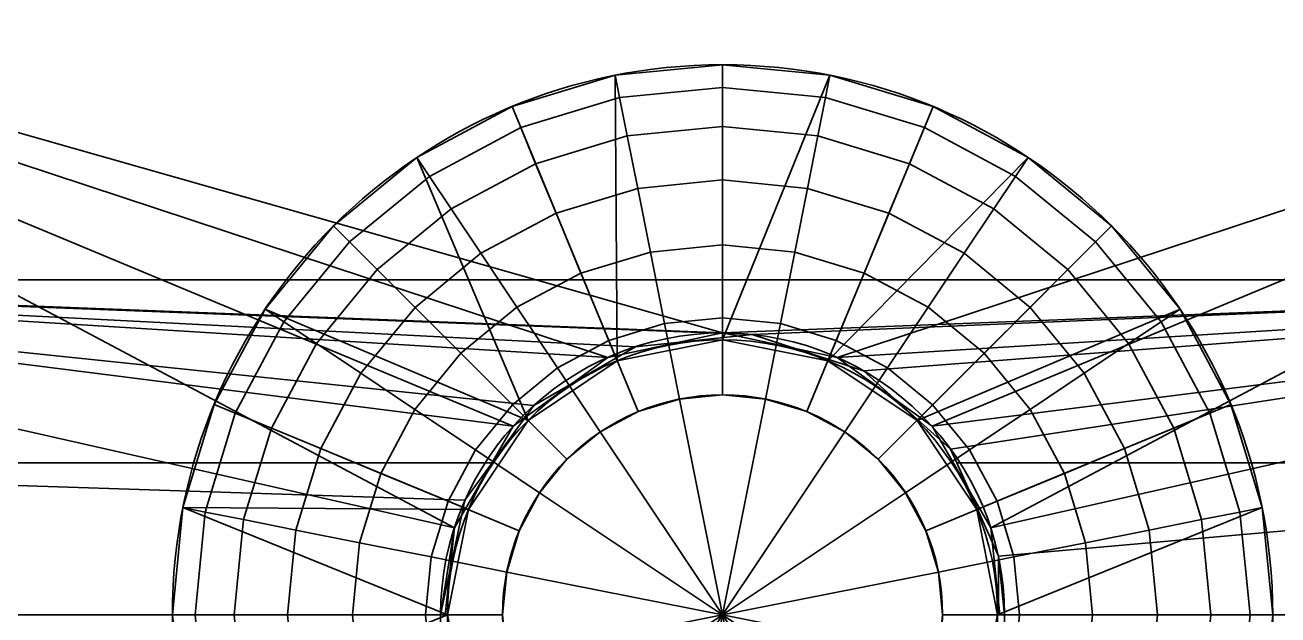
# Model space of a CAD drawing. Header units: millimetres. Extents: x 516 to 946, y 0 to 190.
# Drawn here: x 880.21 to 889.32, y 134.6 to 138.89 of the extents above; entities that cross this region are included whole.
import ezdxf

# ---------------------------------------------------------------- set-up
doc = ezdxf.new("R2010")
doc.units = ezdxf.units.MM
doc.layers.add('1', color=7, linetype='Continuous', true_color=0xffffff)

# ---------------------------------------------------------------- blocks, each defined once
blk = doc.blocks.new('UG_SURFACE_001')
at = {"layer": '1', "color": 252, "linetype": 'Continuous', "lineweight": 35}
for points in [[(373.81047, 144.101843, 3.5), (359.575093, 144.101843, 3.5), (359.575093, 137.039676, 3.5), (379.404724, 137.039676, 3.5)], [(379.404724, 137.039676, 1.5), (359.575093, 137.039676, 1.5), (359.575093, 144.101843, 1.5), (373.81047, 144.101843, 1.5)], [(359.575093, 137.039676, 3.5), (369.101137, 136.551961, 3.5), (369.948894, 136.64107, 3.5)], [(359.575093, 137.039676, 3.5), (368.362904, 136.125743, 3.5), (369.101137, 136.551961, 3.5)], [(359.575093, 137.039676, 3.5), (359.575093, 135.707468, 3.5), (368.059009, 135.707468, 3.5), (368.362904, 136.125743, 3.5)], [(369.948894, 136.64107, 3.5), (379.404724, 137.039676, 3.5), (359.575093, 137.039676, 3.5)], [(359.575093, 137.039676, 1.5), (379.404724, 137.039676, 1.5), (369.948894, 136.64107, 1.5)], [(369.948894, 136.64107, 1.5), (369.101137, 136.551961, 1.5), (359.575093, 137.039676, 1.5)], [(369.101137, 136.551961, 1.5), (368.362904, 136.125743, 1.5), (359.575093, 137.039676, 1.5)], [(368.362904, 136.125743, 1.5), (368.059009, 135.707468, 1.5), (359.575093, 135.707468, 1.5), (359.575093, 137.039676, 1.5)], [(379.404724, 137.039676, 3.5), (369.948894, 136.64107, 3.5), (370.759636, 136.377648, 3.5)], [(370.759636, 136.377648, 1.5), (369.948894, 136.64107, 1.5), (379.404724, 137.039676, 1.5)], [(370.759636, 136.377648, 3.5), (371.393114, 135.807261, 3.5), (379.404724, 137.039676, 3.5)], [(379.404724, 137.039676, 1.5), (371.393114, 135.807261, 1.5), (370.759636, 136.377648, 1.5)], [(371.393114, 135.807261, 3.5), (371.43752, 135.707468, 3.5), (379.404724, 135.707468, 3.5), (379.404724, 137.039676, 3.5)], [(379.404724, 137.039676, 1.5), (379.404724, 135.707468, 1.5), (371.43752, 135.707468, 1.5), (371.393114, 135.807261, 1.5)], [(369.948894, 136.64107, 1.5), (369.948894, 136.64107, 3.5), (369.101137, 136.551961, 3.5), (369.101137, 136.551961, 1.5)], [(370.759636, 136.377648, 1.5), (370.759636, 136.377648, 3.5), (369.948894, 136.64107, 3.5), (369.948894, 136.64107, 1.5)], [(369.101137, 136.551961, 1.5), (369.101137, 136.551961, 3.5), (368.362904, 136.125743, 3.5), (368.362904, 136.125743, 1.5)], [(371.393114, 135.807261, 1.5), (371.393114, 135.807261, 3.5), (370.759636, 136.377648, 3.5), (370.759636, 136.377648, 1.5)], [(368.059009, 135.707468, 1.5), (368.362904, 136.125743, 1.5), (368.362904, 136.125743, 3.5), (368.059009, 135.707468, 3.5)], [(371.43752, 135.707468, 3.5), (371.393114, 135.807261, 3.5), (371.393114, 135.807261, 1.5), (371.43752, 135.707468, 1.5)], [(359.575093, 135.707468, 3.5), (359.575093, 134.602293, 3.5), (367.684633, 134.602293, 3.5), (367.861867, 135.436103, 3.5)], [(367.861867, 135.436103, 3.5), (368.059009, 135.707468, 3.5), (359.575093, 135.707468, 3.5)], [(359.575093, 135.707468, 1.5), (368.059009, 135.707468, 1.5), (367.861867, 135.436103, 1.5)], [(367.861867, 135.436103, 1.5), (367.684633, 134.602293, 1.5), (359.575093, 134.602293, 1.5), (359.575093, 135.707468, 1.5)], [(368.059009, 135.707468, 3.5), (367.861867, 135.436103, 3.5), (367.861867, 135.436103, 1.5), (368.059009, 135.707468, 1.5)], [(379.404724, 135.707468, 3.5), (371.43752, 135.707468, 3.5), (371.739835, 135.028511, 3.5)], [(371.739835, 135.028511, 1.5), (371.43752, 135.707468, 1.5), (379.404724, 135.707468, 1.5)], [(371.43752, 135.707468, 1.5), (371.739835, 135.028511, 1.5), (371.739835, 135.028511, 3.5), (371.43752, 135.707468, 3.5)], [(371.739835, 135.028511, 3.5), (371.739835, 134.602293, 3.5), (379.404724, 134.602293, 3.5), (379.404724, 135.707468, 3.5)], [(379.404724, 135.707468, 1.5), (379.404724, 134.602293, 1.5), (371.784627, 134.602293, 1.5), (371.739835, 135.028511, 1.5)], [(367.861867, 135.436103, 1.5), (367.861867, 135.436103, 3.5), (367.684633, 134.602293, 3.5), (367.684633, 134.602293, 1.5)], [(371.784627, 134.602293, 1.5), (371.739835, 134.602293, 3.5), (371.739835, 135.028511, 3.5)], [(371.739835, 135.028511, 3.5), (371.739835, 135.028511, 1.5), (371.784627, 134.602293, 1.5)]]:
    blk.add_3dface(points, dxfattribs=at)
blk = doc.blocks.new('1стенка_MODEL')
at = {"layer": '1', "color": 252, "linetype": 'Continuous', "lineweight": 35}
blk.add_circle((369.734622, 134.602297, 1.5), 2.05, dxfattribs=at)
at = {"layer": '1', "color": 252, "linetype": 'Continuous', "lineweight": 35, "extrusion": (0, 0, -1)}
blk.add_circle((-369.734622, 134.602297, -3.5), 2.05, dxfattribs=at)
at = {"layer": '1', "color": 252, "linetype": 'Continuous', "lineweight": 35}
blk.add_blockref('UG_SURFACE_001', (0, 0), dxfattribs=at)
blk = doc.blocks.new('UG_SURFACE_002')
at = {"layer": '1', "color": 252, "linetype": 'Continuous', "lineweight": 35}
for points in [[(7.492546, 187.785283, 21.500001), (414.242595, 137.84267, 21.500001), (414.399207, 139.11818, 21.500001), (7.492546, 189.08003, 21.500001)], [(414.242595, 137.84267, 21.500001), (7.492546, 187.785283, 21.500001), (7.489942, 187.724829, 21.497397)], [(2.492546, 187.540576, 6.734633), (419.101447, 136.387423, 6.734633), (419.120014, 136.538535, 7.5), (2.492546, 187.693954, 7.5)], [(413.8695, 137.183219, 20.8), (7.697187, 187.054902, 20.8), (2.492546, 187.693954, 7.5), (419.120014, 136.538535, 7.5)], [(414.242595, 137.84267, 21.500001), (7.489942, 187.724829, 21.497397), (7.488322, 187.517792, 21.440059)], [(2.492546, 187.103763, 6.085787), (419.048607, 135.957107, 6.085787), (419.101447, 136.387423, 6.734633), (2.492546, 187.540576, 6.734633)], [(414.188027, 137.579471, 21.446716), (7.488322, 187.517792, 21.440059), (7.487983, 187.474385, 21.428039)], [(414.188027, 137.579471, 21.446716), (7.487983, 187.474385, 21.428039), (7.521724, 187.286004, 21.291038)], [(7.488322, 187.517792, 21.440059), (414.188027, 137.579471, 21.446716), (414.242595, 137.84267, 21.500001)], [(414.097965, 137.36172, 21.294976), (7.521724, 187.286004, 21.291038), (7.526125, 187.261432, 21.273168)], [(7.521724, 187.286004, 21.291038), (414.097965, 137.36172, 21.294976), (414.188027, 137.579471, 21.446716)], [(414.097965, 137.36172, 21.294976), (7.526125, 187.261432, 21.273168), (7.594966, 187.123388, 21.066504)], [(2.492546, 186.450049, 5.652241), (418.969542, 135.313109, 5.652241), (419.048607, 135.957107, 6.085787), (2.492546, 187.103763, 6.085787)], [(413.986117, 137.222588, 21.067878), (7.594966, 187.123388, 21.066504), (7.599175, 187.114954, 21.053867)], [(7.594966, 187.123388, 21.066504), (413.986117, 137.222588, 21.067878), (414.097965, 137.36172, 21.294976)], [(7.599175, 187.114954, 21.053867), (7.697187, 187.054902, 20.8), (413.8695, 137.183219, 20.8)], [(413.8695, 137.183219, 20.8), (413.986117, 137.222588, 21.067878), (7.599175, 187.114954, 21.053867)], [(418.969542, 135.313109, 5.652241), (2.492546, 186.450049, 5.652241), (201.001778, 161.30507, 5.5), (220.852703, 158.867672, 5.5)], [(411.854982, 119.865932, 5.446716), (7.670435, 169.493556, 5.446716), (7.557361, 169.278637, 5.294975), (411.920667, 119.629063, 5.294975)], [(7.670435, 169.493556, 5.446716), (411.854982, 119.865932, 5.446716), (216.667414, 144.101843, 5.5), (201.001778, 146.025345, 5.5)], [(411.920667, 119.629063, 5.294975), (7.557361, 169.278637, 5.294975), (7.481808, 169.135034, 5.067878), (411.964566, 119.470797, 5.067878)], [(411.964566, 119.470797, 5.067878), (7.481808, 169.135034, 5.067878), (7.455277, 169.084609, 4.8), (411.979973, 119.415216, 4.8)], [(149.334699, 151.664004, 3.5), (161.549926, 150.164157, 3.5), (411.979973, 119.415216, 4.8), (7.455277, 169.084609, 4.8)], [(418.969542, 135.313109, 5.652241), (220.852703, 158.867672, 5.5), (239.820063, 156.538785, 5.5)], [(239.820063, 156.538785, 5.5), (240.703627, 156.430289, 5.5), (418.969542, 135.313109, 5.652241)], [(418.969542, 135.313109, 5.652241), (240.703627, 156.430289, 5.5), (259.671003, 154.101387, 5.5)], [(259.671003, 154.101387, 5.5), (260.30454, 154.023603, 5.5), (418.969542, 135.313109, 5.652241)], [(260.30454, 154.023603, 5.5), (279.521912, 151.664004, 5.5), (418.969542, 135.313109, 5.652241)], [(418.969542, 135.313109, 5.652241), (279.521912, 151.664004, 5.5), (297.336757, 149.476618, 5.5)], [(411.979973, 119.415216, 4.8), (161.549926, 150.164157, 3.5), (181.150854, 147.757471, 3.5)], [(297.336757, 149.476618, 5.5), (300.256401, 149.118125, 5.5), (418.969542, 135.313109, 5.652241)], [(300.256401, 149.118125, 5.5), (320.107311, 146.680743, 5.5), (418.969542, 135.313109, 5.652241)], [(411.979973, 119.415216, 4.8), (181.150854, 147.757471, 3.5), (189.036548, 146.789238, 3.5)], [(411.979973, 119.415216, 4.8), (189.036548, 146.789238, 3.5), (201.001778, 145.320088, 3.5)], [(320.107311, 146.680743, 5.5), (339.958251, 144.24336, 5.5), (418.969542, 135.313109, 5.652241)], [(411.979973, 119.415216, 4.8), (201.001778, 145.320088, 3.5), (210.923553, 144.101843, 3.5)], [(418.969542, 135.313109, 5.652241), (339.958251, 144.24336, 5.5), (341.110766, 144.101843, 5.5)], [(411.979973, 119.415216, 4.8), (210.923553, 144.101843, 3.5), (220.852703, 142.882705, 3.5)], [(220.852703, 143.587962, 5.5), (216.667414, 144.101843, 5.5), (411.854982, 119.865932, 5.446716)], [(341.110766, 144.101843, 5.5), (358.925611, 141.914457, 5.5), (418.969542, 135.313109, 5.652241)], [(411.854982, 119.865932, 5.446716), (234.482244, 141.914457, 5.5), (220.852703, 143.587962, 5.5)], [(411.979973, 119.415216, 4.8), (220.852703, 142.882705, 3.5), (228.738382, 141.914457, 3.5)], [(411.979973, 119.415216, 4.8), (228.738382, 141.914457, 3.5), (248.589307, 139.477074, 3.5)], [(411.854982, 119.865932, 5.446716), (240.703627, 141.150564, 5.5), (234.482244, 141.914457, 5.5)], [(418.969542, 135.313109, 5.652241), (358.925611, 141.914457, 5.5), (359.80916, 141.805977, 5.5)], [(359.80916, 141.805977, 5.5), (378.77652, 139.477074, 5.5), (418.969542, 135.313109, 5.652241)], [(254.333168, 139.477074, 5.5), (240.703627, 141.150564, 5.5), (411.854982, 119.865932, 5.446716)], [(411.979973, 119.415216, 4.8), (248.589307, 139.477074, 3.5), (260.30454, 138.03862, 3.5)], [(411.854982, 119.865932, 5.446716), (260.30454, 138.743877, 5.5), (254.333168, 139.477074, 5.5)], [(359.80916, 139.477074, 3.5), (368.21118, 135.97402, 3.5), (367.784947, 135.235786, 3.5)], [(359.80916, 139.477074, 3.5), (369.734615, 136.652291, 3.5), (368.900806, 136.475071, 3.5)], [(368.900806, 136.475071, 3.5), (368.21118, 135.97402, 3.5), (359.80916, 139.477074, 3.5)], [(370.568424, 136.475071, 3.5), (369.734615, 136.652291, 3.5), (359.80916, 139.477074, 3.5), (379.66007, 139.477074, 3.5)], [(367.784947, 135.235786, 3.5), (367.684633, 134.602293, 3.5), (359.80916, 134.602293, 3.5), (359.80916, 139.477074, 3.5)], [(378.77652, 139.477074, 5.5), (359.80916, 139.477074, 5.5), (359.80916, 137.039676, 5.5), (379.66007, 137.039676, 5.5)], [(379.66007, 139.477074, 3.5), (371.25808, 135.97402, 3.5), (370.568424, 136.475071, 3.5)], [(371.684283, 135.235786, 3.5), (371.25808, 135.97402, 3.5), (379.66007, 139.477074, 3.5)], [(379.66007, 139.477074, 3.5), (379.66007, 134.602293, 3.5), (371.750861, 134.602293, 3.5), (371.684283, 135.235786, 3.5)], [(274.184078, 137.039676, 5.5), (260.30454, 138.743877, 5.5), (411.854982, 119.865932, 5.446716)], [(411.979973, 119.415216, 4.8), (260.30454, 138.03862, 3.5), (280.655473, 135.539845, 3.5)], [(294.035017, 134.602293, 5.5), (274.184078, 137.039676, 5.5), (411.854982, 119.865932, 5.446716)], [(379.66007, 137.039676, 5.5), (359.80916, 137.039676, 5.5), (369.734615, 136.652291, 5.5)], [(359.80916, 137.039676, 5.5), (368.21118, 135.97402, 5.5), (368.900806, 136.475071, 5.5)], [(359.80916, 137.039676, 5.5), (359.80916, 134.602293, 5.5), (367.718369, 134.602293, 5.5), (367.784947, 135.235786, 5.5)], [(367.784947, 135.235786, 5.5), (368.21118, 135.97402, 5.5), (359.80916, 137.039676, 5.5)], [(368.900806, 136.475071, 5.5), (369.734615, 136.652291, 5.5), (359.80916, 137.039676, 5.5)], [(369.734615, 136.652291, 5.5), (370.568424, 136.475071, 5.5), (379.66007, 137.039676, 5.5)], [(370.568424, 136.475071, 5.5), (371.25808, 135.97402, 5.5), (379.66007, 137.039676, 5.5)], [(379.66007, 137.039676, 5.5), (371.25808, 135.97402, 5.5), (371.684283, 135.235786, 5.5)], [(371.684283, 135.235786, 5.5), (371.750861, 134.602293, 5.5), (379.66007, 134.602293, 5.5), (379.66007, 137.039676, 5.5)], [(369.734615, 136.652291, 3.5), (369.734615, 136.652291, 5.5), (368.900806, 136.475071, 5.5), (368.900806, 136.475071, 3.5)], [(370.568424, 136.475071, 3.5), (370.568424, 136.475071, 5.5), (369.734615, 136.652291, 5.5), (369.734615, 136.652291, 3.5)], [(368.900806, 136.475071, 3.5), (368.900806, 136.475071, 5.5), (368.21118, 135.97402, 5.5), (368.21118, 135.97402, 3.5)], [(371.25808, 135.97402, 3.5), (371.25808, 135.97402, 5.5), (370.568424, 136.475071, 5.5), (370.568424, 136.475071, 3.5)], [(368.21118, 135.97402, 3.5), (368.21118, 135.97402, 5.5), (367.784947, 135.235786, 5.5), (367.784947, 135.235786, 3.5)], [(371.684283, 135.235786, 3.5), (371.684283, 135.235786, 5.5), (371.25808, 135.97402, 5.5), (371.25808, 135.97402, 3.5)], [(280.655473, 135.539845, 3.5), (288.291156, 134.602293, 3.5), (411.979973, 119.415216, 4.8)], [(367.718369, 134.602293, 5.5), (367.684633, 134.602293, 3.5), (367.784947, 135.235786, 3.5)], [(367.784947, 135.235786, 3.5), (367.784947, 135.235786, 5.5), (367.718369, 134.602293, 5.5)], [(371.750861, 134.602293, 5.5), (371.684283, 135.235786, 5.5), (371.684283, 135.235786, 3.5), (371.750861, 134.602293, 3.5)]]:
    blk.add_3dface(points, dxfattribs=at)
blk = doc.blocks.new('3пояс_верхний_MODEL')
at = {"layer": '1', "color": 252, "linetype": 'Continuous', "lineweight": 35, "extrusion": (2.9583e-16, 2.53862e-15, -1)}
blk.add_circle((-369.734622, 134.602297, -5.5), 2.05, dxfattribs=at)
at = {"layer": '1', "color": 252, "linetype": 'Continuous', "lineweight": 35, "extrusion": (0, 0, -1)}
blk.add_circle((-369.734622, 134.602297, -3.5), 2.05, dxfattribs=at)
at = {"layer": '1', "color": 252, "linetype": 'Continuous', "lineweight": 35}
blk.add_blockref('UG_SURFACE_002', (0, 0), dxfattribs=at)
blk = doc.blocks.new('UG_SURFACE_006')
at = {"layer": '1', "color": 252, "linetype": 'Continuous', "lineweight": 35}
for points in [[(-0.748161, 3.761258, -0.53909), (-1.46757, 3.543028, -0.53909), (-1.530734, 3.695518), (-0.780361, 3.923141)], [(-0.780361, 3.923141), (-1.530734, 3.695518), (-0.765367, 1.847759)], [(-0.765367, 1.847759, 4), (-1.530734, 3.695518, 4), (-0.780361, 3.923141, 4)], [(-0.780361, 3.923141, 4), (-1.530734, 3.695518, 4), (-1.46757, 3.543028, 4.53909), (-0.748161, 3.761258, 4.53909)], [(0, 3.834946, -0.53909), (-0.748161, 3.761258, -0.53909), (-0.780361, 3.923141), (0, 4)], [(-0.765367, 1.847759), (0, 2), (0, 4), (-0.780361, 3.923141)], [(-0.780361, 3.923141, 4), (0, 4, 4), (0, 2, 4), (-0.765367, 1.847759, 4)], [(0, 4, 4), (-0.780361, 3.923141, 4), (-0.748161, 3.761258, 4.53909), (0, 3.834946, 4.53909)], [(0.748161, 3.761258, -0.53909), (0, 3.834946, -0.53909), (0, 4), (0.780361, 3.923141)], [(0.780361, 3.923141), (0, 4), (0, 2)], [(0, 2, 4), (0, 4, 4), (0.780361, 3.923141, 4)], [(0.780361, 3.923141, 4), (0, 4, 4), (0, 3.834946, 4.53909), (0.748161, 3.761258, 4.53909)], [(0, 2), (0.765367, 1.847759), (1.530734, 3.695518), (0.780361, 3.923141)], [(0.780361, 3.923141, 4), (1.530734, 3.695518, 4), (0.765367, 1.847759, 4), (0, 2, 4)], [(1.46757, 3.543028, -0.53909), (0.748161, 3.761258, -0.53909), (0.780361, 3.923141), (1.530734, 3.695518)], [(1.530734, 3.695518, 4), (0.780361, 3.923141, 4), (0.748161, 3.761258, 4.53909), (1.46757, 3.543028, 4.53909)], [(0, 3.550568, -1.025907), (-0.692681, 3.482345, -1.025907), (-0.748161, 3.761258, -0.53909), (0, 3.834946, -0.53909)], [(0, 3.834946, 4.53909), (-0.748161, 3.761258, 4.53909), (-0.692681, 3.482345, 5.025907), (0, 3.550568, 5.025907)], [(0.692681, 3.482345, -1.025907), (0, 3.550568, -1.025907), (0, 3.834946, -0.53909), (0.748161, 3.761258, -0.53909)], [(0.748161, 3.761258, 4.53909), (0, 3.834946, 4.53909), (0, 3.550568, 5.025907), (0.692681, 3.482345, 5.025907)], [(-0.692681, 3.482345, -1.025907), (-1.358744, 3.280297, -1.025907), (-1.46757, 3.543028, -0.53909), (-0.748161, 3.761258, -0.53909)], [(-0.748161, 3.761258, 4.53909), (-1.46757, 3.543028, 4.53909), (-1.358744, 3.280297, 5.025907), (-0.692681, 3.482345, 5.025907)], [(1.358744, 3.280297, -1.025907), (0.692681, 3.482345, -1.025907), (0.748161, 3.761258, -0.53909), (1.46757, 3.543028, -0.53909)], [(1.46757, 3.543028, 4.53909), (0.748161, 3.761258, 4.53909), (0.692681, 3.482345, 5.025907), (1.358744, 3.280297, 5.025907)], [(-1.46757, 3.543028, -0.53909), (-2.130582, 3.188641, -0.53909), (-2.222281, 3.325878), (-1.530734, 3.695518)], [(-1.414214, 1.414214), (-0.765367, 1.847759), (-1.530734, 3.695518), (-2.222281, 3.325878)], [(-2.222281, 3.325878, 4), (-1.530734, 3.695518, 4), (-0.765367, 1.847759, 4), (-1.414214, 1.414214, 4)], [(-1.530734, 3.695518, 4), (-2.222281, 3.325878, 4), (-2.130582, 3.188641, 4.53909), (-1.46757, 3.543028, 4.53909)], [(2.222281, 3.325878), (1.530734, 3.695518), (0.765367, 1.847759)], [(0.765367, 1.847759, 4), (1.530734, 3.695518, 4), (2.222281, 3.325878, 4)], [(2.130582, 3.188641, -0.53909), (1.46757, 3.543028, -0.53909), (1.530734, 3.695518), (2.222281, 3.325878)], [(2.222281, 3.325878, 4), (1.530734, 3.695518, 4), (1.46757, 3.543028, 4.53909), (2.130582, 3.188641, 4.53909)], [(-1.358744, 3.280297, -1.025907), (-1.97259, 2.952189, -1.025907), (-2.130582, 3.188641, -0.53909), (-1.46757, 3.543028, -0.53909)], [(-1.46757, 3.543028, 4.53909), (-2.130582, 3.188641, 4.53909), (-1.97259, 2.952189, 5.025907), (-1.358744, 3.280297, 5.025907)], [(-0.616885, 3.101292, -1.43446), (-1.210064, 2.921353, -1.43446), (-1.358744, 3.280297, -1.025907), (-0.692681, 3.482345, -1.025907)], [(-0.692681, 3.482345, 5.025907), (-1.358744, 3.280297, 5.025907), (-1.210064, 2.921353, 5.43446), (-0.616885, 3.101292, 5.43446)], [(0, 3.16205, -1.43446), (-0.616885, 3.101292, -1.43446), (-0.692681, 3.482345, -1.025907), (0, 3.550568, -1.025907)], [(0, 3.550568, 5.025907), (-0.692681, 3.482345, 5.025907), (-0.616885, 3.101292, 5.43446), (0, 3.16205, 5.43446)], [(0.616885, 3.101292, -1.43446), (0, 3.16205, -1.43446), (0, 3.550568, -1.025907), (0.692681, 3.482345, -1.025907)], [(0.692681, 3.482345, 5.025907), (0, 3.550568, 5.025907), (0, 3.16205, 5.43446), (0.616885, 3.101292, 5.43446)], [(1.210064, 2.921353, -1.43446), (0.616885, 3.101292, -1.43446), (0.692681, 3.482345, -1.025907), (1.358744, 3.280297, -1.025907)], [(1.358744, 3.280297, 5.025907), (0.692681, 3.482345, 5.025907), (0.616885, 3.101292, 5.43446), (1.210064, 2.921353, 5.43446)], [(1.97259, 2.952189, -1.025907), (1.358744, 3.280297, -1.025907), (1.46757, 3.543028, -0.53909), (2.130582, 3.188641, -0.53909)], [(2.130582, 3.188641, 4.53909), (1.46757, 3.543028, 4.53909), (1.358744, 3.280297, 5.025907), (1.97259, 2.952189, 5.025907)], [(-2.130582, 3.188641, -0.53909), (-2.711716, 2.711716, -0.53909), (-2.828427, 2.828427), (-2.222281, 3.325878)], [(-2.222281, 3.325878), (-2.828427, 2.828427), (-1.414214, 1.414214)], [(-1.414214, 1.414214, 4), (-2.828427, 2.828427, 4), (-2.222281, 3.325878, 4)], [(-2.222281, 3.325878, 4), (-2.828427, 2.828427, 4), (-2.711716, 2.711716, 4.53909), (-2.130582, 3.188641, 4.53909)], [(-1.210064, 2.921353, -1.43446), (-1.756741, 2.629149, -1.43446), (-1.97259, 2.952189, -1.025907), (-1.358744, 3.280297, -1.025907)], [(-1.358744, 3.280297, 5.025907), (-1.97259, 2.952189, 5.025907), (-1.756741, 2.629149, 5.43446), (-1.210064, 2.921353, 5.43446)], [(0.765367, 1.847759), (1.414214, 1.414214), (2.828427, 2.828427), (2.222281, 3.325878)], [(2.222281, 3.325878, 4), (2.828427, 2.828427, 4), (1.414214, 1.414214, 4), (0.765367, 1.847759, 4)], [(1.756741, 2.629149, -1.43446), (1.210064, 2.921353, -1.43446), (1.358744, 3.280297, -1.025907), (1.97259, 2.952189, -1.025907)], [(1.97259, 2.952189, 5.025907), (1.358744, 3.280297, 5.025907), (1.210064, 2.921353, 5.43446), (1.756741, 2.629149, 5.43446)], [(2.711716, 2.711716, -0.53909), (2.130582, 3.188641, -0.53909), (2.222281, 3.325878), (2.828427, 2.828427)], [(2.828427, 2.828427, 4), (2.222281, 3.325878, 4), (2.130582, 3.188641, 4.53909), (2.711716, 2.711716, 4.53909)], [(-1.97259, 2.952189, -1.025907), (-2.510631, 2.510631, -1.025907), (-2.711716, 2.711716, -0.53909), (-2.130582, 3.188641, -0.53909)], [(-2.130582, 3.188641, 4.53909), (-2.711716, 2.711716, 4.53909), (-2.510631, 2.510631, 5.025907), (-1.97259, 2.952189, 5.025907)], [(2.510631, 2.510631, -1.025907), (1.97259, 2.952189, -1.025907), (2.130582, 3.188641, -0.53909), (2.711716, 2.711716, -0.53909)], [(2.711716, 2.711716, 4.53909), (2.130582, 3.188641, 4.53909), (1.97259, 2.952189, 5.025907), (2.510631, 2.510631, 5.025907)], [(-0.524819, 2.638444, -1.742935), (-1.02947, 2.48536, -1.742935), (-1.210064, 2.921353, -1.43446), (-0.616885, 3.101292, -1.43446)], [(-0.616885, 3.101292, 5.43446), (-1.210064, 2.921353, 5.43446), (-1.02947, 2.48536, 5.742935), (-0.524819, 2.638444, 5.742935)], [(0, 2.690134, -1.742935), (-0.524819, 2.638444, -1.742935), (-0.616885, 3.101292, -1.43446), (0, 3.16205, -1.43446)], [(0, 3.16205, 5.43446), (-0.616885, 3.101292, 5.43446), (-0.524819, 2.638444, 5.742935), (0, 2.690134, 5.742935)], [(0.524819, 2.638444, -1.742935), (0, 2.690134, -1.742935), (0, 3.16205, -1.43446), (0.616885, 3.101292, -1.43446)], [(0.616885, 3.101292, 5.43446), (0, 3.16205, 5.43446), (0, 2.690134, 5.742935), (0.524819, 2.638444, 5.742935)], [(1.02947, 2.48536, -1.742935), (0.524819, 2.638444, -1.742935), (0.616885, 3.101292, -1.43446), (1.210064, 2.921353, -1.43446)], [(1.210064, 2.921353, 5.43446), (0.616885, 3.101292, 5.43446), (0.524819, 2.638444, 5.742935), (1.02947, 2.48536, 5.742935)], [(-1.756741, 2.629149, -1.43446), (-2.235907, 2.235907, -1.43446), (-2.510631, 2.510631, -1.025907), (-1.97259, 2.952189, -1.025907)], [(-1.97259, 2.952189, 5.025907), (-2.510631, 2.510631, 5.025907), (-2.235907, 2.235907, 5.43446), (-1.756741, 2.629149, 5.43446)], [(-1.02947, 2.48536, -1.742935), (-1.494559, 2.236765, -1.742935), (-1.756741, 2.629149, -1.43446), (-1.210064, 2.921353, -1.43446)], [(-1.210064, 2.921353, 5.43446), (-1.756741, 2.629149, 5.43446), (-1.494559, 2.236765, 5.742935), (-1.02947, 2.48536, 5.742935)], [(1.494559, 2.236765, -1.742935), (1.02947, 2.48536, -1.742935), (1.210064, 2.921353, -1.43446), (1.756741, 2.629149, -1.43446)], [(1.756741, 2.629149, 5.43446), (1.210064, 2.921353, 5.43446), (1.02947, 2.48536, 5.742935), (1.494559, 2.236765, 5.742935)], [(2.235907, 2.235907, -1.43446), (1.756741, 2.629149, -1.43446), (1.97259, 2.952189, -1.025907), (2.510631, 2.510631, -1.025907)], [(2.510631, 2.510631, 5.025907), (1.97259, 2.952189, 5.025907), (1.756741, 2.629149, 5.43446), (2.235907, 2.235907, 5.43446)], [(-2.711716, 2.711716, -0.53909), (-3.188641, 2.130582, -0.53909), (-3.325878, 2.222281), (-2.828427, 2.828427)], [(-1.414214, 1.414214), (-2.828427, 2.828427), (-3.325878, 2.222281)], [(-3.325878, 2.222281, 4), (-2.828427, 2.828427, 4), (-1.414214, 1.414214, 4)], [(-2.828427, 2.828427, 4), (-3.325878, 2.222281, 4), (-3.188641, 2.130582, 4.53909), (-2.711716, 2.711716, 4.53909)], [(3.325878, 2.222281), (2.828427, 2.828427), (1.414214, 1.414214)], [(1.414214, 1.414214, 4), (2.828427, 2.828427, 4), (3.325878, 2.222281, 4)], [(3.188641, 2.130582, -0.53909), (2.711716, 2.711716, -0.53909), (2.828427, 2.828427), (3.325878, 2.222281)], [(3.325878, 2.222281, 4), (2.828427, 2.828427, 4), (2.711716, 2.711716, 4.53909), (3.188641, 2.130582, 4.53909)], [(-2.510631, 2.510631, -1.025907), (-2.952189, 1.97259, -1.025907), (-3.188641, 2.130582, -0.53909), (-2.711716, 2.711716, -0.53909)], [(-2.711716, 2.711716, 4.53909), (-3.188641, 2.130582, 4.53909), (-2.952189, 1.97259, 5.025907), (-2.510631, 2.510631, 5.025907)], [(0, 2.160017, -1.934864), (-0.421398, 2.118513, -1.934864), (-0.524819, 2.638444, -1.742935), (0, 2.690134, -1.742935)], [(0, 2.690134, 5.742935), (-0.524819, 2.638444, 5.742935), (-0.421398, 2.118513, 5.934864), (0, 2.160017, 5.934864)], [(0.421398, 2.118513, -1.934864), (0, 2.160017, -1.934864), (0, 2.690134, -1.742935), (0.524819, 2.638444, -1.742935)], [(0.524819, 2.638444, 5.742935), (0, 2.690134, 5.742935), (0, 2.160017, 5.934864), (0.421398, 2.118513, 5.934864)], [(2.952189, 1.97259, -1.025907), (2.510631, 2.510631, -1.025907), (2.711716, 2.711716, -0.53909), (3.188641, 2.130582, -0.53909)], [(3.188641, 2.130582, 4.53909), (2.711716, 2.711716, 4.53909), (2.510631, 2.510631, 5.025907), (2.952189, 1.97259, 5.025907)], [(-1.494559, 2.236765, -1.742935), (-1.902212, 1.902212, -1.742935), (-2.235907, 2.235907, -1.43446), (-1.756741, 2.629149, -1.43446)], [(-1.756741, 2.629149, 5.43446), (-2.235907, 2.235907, 5.43446), (-1.902212, 1.902212, 5.742935), (-1.494559, 2.236765, 5.742935)], [(-0.421398, 2.118513, -1.934864), (-0.826603, 1.995595, -1.934864), (-1.02947, 2.48536, -1.742935), (-0.524819, 2.638444, -1.742935)], [(-0.524819, 2.638444, 5.742935), (-1.02947, 2.48536, 5.742935), (-0.826603, 1.995595, 5.934864), (-0.421398, 2.118513, 5.934864)], [(0.826603, 1.995595, -1.934864), (0.421398, 2.118513, -1.934864), (0.524819, 2.638444, -1.742935), (1.02947, 2.48536, -1.742935)], [(1.02947, 2.48536, 5.742935), (0.524819, 2.638444, 5.742935), (0.421398, 2.118513, 5.934864), (0.826603, 1.995595, 5.934864)], [(1.902212, 1.902212, -1.742935), (1.494559, 2.236765, -1.742935), (1.756741, 2.629149, -1.43446), (2.235907, 2.235907, -1.43446)], [(2.235907, 2.235907, 5.43446), (1.756741, 2.629149, 5.43446), (1.494559, 2.236765, 5.742935), (1.902212, 1.902212, 5.742935)], [(-2.235907, 2.235907, -1.43446), (-2.629149, 1.756741, -1.43446), (-2.952189, 1.97259, -1.025907), (-2.510631, 2.510631, -1.025907)], [(-2.510631, 2.510631, 5.025907), (-2.952189, 1.97259, 5.025907), (-2.629149, 1.756741, 5.43446), (-2.235907, 2.235907, 5.43446)], [(-0.826603, 1.995595, -1.934864), (-1.200041, 1.795988, -1.934864), (-1.494559, 2.236765, -1.742935), (-1.02947, 2.48536, -1.742935)], [(-1.02947, 2.48536, 5.742935), (-1.494559, 2.236765, 5.742935), (-1.200041, 1.795988, 5.934864), (-0.826603, 1.995595, 5.934864)], [(1.200041, 1.795988, -1.934864), (0.826603, 1.995595, -1.934864), (1.02947, 2.48536, -1.742935), (1.494559, 2.236765, -1.742935)], [(1.494559, 2.236765, 5.742935), (1.02947, 2.48536, 5.742935), (0.826603, 1.995595, 5.934864), (1.200041, 1.795988, 5.934864)], [(2.629149, 1.756741, -1.43446), (2.235907, 2.235907, -1.43446), (2.510631, 2.510631, -1.025907), (2.952189, 1.97259, -1.025907)], [(2.952189, 1.97259, 5.025907), (2.510631, 2.510631, 5.025907), (2.235907, 2.235907, 5.43446), (2.629149, 1.756741, 5.43446)], [(-3.188641, 2.130582, -0.53909), (-3.543028, 1.46757, -0.53909), (-3.695518, 1.530734), (-3.325878, 2.222281)], [(-3.325878, 2.222281), (-3.695518, 1.530734), (-1.847759, 0.765367), (-1.414214, 1.414214)], [(-1.414214, 1.414214, 4), (-1.847759, 0.765367, 4), (-3.695518, 1.530734, 4), (-3.325878, 2.222281, 4)], [(-3.325878, 2.222281, 4), (-3.695518, 1.530734, 4), (-3.543028, 1.46757, 4.53909), (-3.188641, 2.130582, 4.53909)], [(-1.902212, 1.902212, -1.742935), (-2.236765, 1.494559, -1.742935), (-2.629149, 1.756741, -1.43446), (-2.235907, 2.235907, -1.43446)], [(-2.235907, 2.235907, 5.43446), (-2.629149, 1.756741, 5.43446), (-2.236765, 1.494559, 5.742935), (-1.902212, 1.902212, 5.742935)], [(-1.200041, 1.795988, -1.934864), (-1.527363, 1.527363, -1.934864), (-1.902212, 1.902212, -1.742935), (-1.494559, 2.236765, -1.742935)], [(-1.494559, 2.236765, 5.742935), (-1.902212, 1.902212, 5.742935), (-1.527363, 1.527363, 5.934864), (-1.200041, 1.795988, 5.934864)], [(1.527363, 1.527363, -1.934864), (1.200041, 1.795988, -1.934864), (1.494559, 2.236765, -1.742935), (1.902212, 1.902212, -1.742935)], [(1.902212, 1.902212, 5.742935), (1.494559, 2.236765, 5.742935), (1.200041, 1.795988, 5.934864), (1.527363, 1.527363, 5.934864)], [(1.414214, 1.414214), (1.847759, 0.765367), (3.695518, 1.530734), (3.325878, 2.222281)], [(3.325878, 2.222281, 4), (3.695518, 1.530734, 4), (1.847759, 0.765367, 4), (1.414214, 1.414214, 4)], [(2.236765, 1.494559, -1.742935), (1.902212, 1.902212, -1.742935), (2.235907, 2.235907, -1.43446), (2.629149, 1.756741, -1.43446)], [(2.629149, 1.756741, 5.43446), (2.235907, 2.235907, 5.43446), (1.902212, 1.902212, 5.742935), (2.236765, 1.494559, 5.742935)], [(3.543028, 1.46757, -0.53909), (3.188641, 2.130582, -0.53909), (3.325878, 2.222281), (3.695518, 1.530734)], [(3.695518, 1.530734, 4), (3.325878, 2.222281, 4), (3.188641, 2.130582, 4.53909), (3.543028, 1.46757, 4.53909)], [(-2.952189, 1.97259, -1.025907), (-3.280297, 1.358744, -1.025907), (-3.543028, 1.46757, -0.53909), (-3.188641, 2.130582, -0.53909)], [(-3.188641, 2.130582, 4.53909), (-3.543028, 1.46757, 4.53909), (-3.280297, 1.358744, 5.025907), (-2.952189, 1.97259, 5.025907)], [(-0.312145, 1.569256, -2), (-0.612293, 1.478207, -2), (-0.826603, 1.995595, -1.934864), (-0.421398, 2.118513, -1.934864)], [(-0.421398, 2.118513, 5.934864), (-0.826603, 1.995595, 5.934864), (-0.612293, 1.478207, 6), (-0.312145, 1.569256, 6)], [(0, 1.6, -2), (-0.312145, 1.569256, -2), (-0.421398, 2.118513, -1.934864), (0, 2.160017, -1.934864)], [(0, 2.160017, 5.934864), (-0.421398, 2.118513, 5.934864), (-0.312145, 1.569256, 6), (0, 1.6, 6)], [(0.312145, 1.569256, -2), (0, 1.6, -2), (0, 2.160017, -1.934864), (0.421398, 2.118513, -1.934864)], [(0.421398, 2.118513, 5.934864), (0, 2.160017, 5.934864), (0, 1.6, 6), (0.312145, 1.569256, 6)], [(0.612293, 1.478207, -2), (0.312145, 1.569256, -2), (0.421398, 2.118513, -1.934864), (0.826603, 1.995595, -1.934864)], [(0.826603, 1.995595, 5.934864), (0.421398, 2.118513, 5.934864), (0.312145, 1.569256, 6), (0.612293, 1.478207, 6)], [(3.280297, 1.358744, -1.025907), (2.952189, 1.97259, -1.025907), (3.188641, 2.130582, -0.53909), (3.543028, 1.46757, -0.53909)], [(3.543028, 1.46757, 4.53909), (3.188641, 2.130582, 4.53909), (2.952189, 1.97259, 5.025907), (3.280297, 1.358744, 5.025907)], [(-2.629149, 1.756741, -1.43446), (-2.921353, 1.210064, -1.43446), (-3.280297, 1.358744, -1.025907), (-2.952189, 1.97259, -1.025907)], [(-2.952189, 1.97259, 5.025907), (-3.280297, 1.358744, 5.025907), (-2.921353, 1.210064, 5.43446), (-2.629149, 1.756741, 5.43446)], [(-0.612293, 1.478207, -2), (-0.888912, 1.330351, -2), (-1.200041, 1.795988, -1.934864), (-0.826603, 1.995595, -1.934864)], [(-0.826603, 1.995595, 5.934864), (-1.200041, 1.795988, 5.934864), (-0.888912, 1.330351, 6), (-0.612293, 1.478207, 6)], [(-0.765367, 1.847759), (-0.765367, 1.847759, 4), (0, 2, 4), (0, 2)], [(0, 2), (0, 2, 4), (0.765367, 1.847759, 4), (0.765367, 1.847759)], [(0.888912, 1.330351, -2), (0.612293, 1.478207, -2), (0.826603, 1.995595, -1.934864), (1.200041, 1.795988, -1.934864)], [(1.200041, 1.795988, 5.934864), (0.826603, 1.995595, 5.934864), (0.612293, 1.478207, 6), (0.888912, 1.330351, 6)], [(2.921353, 1.210064, -1.43446), (2.629149, 1.756741, -1.43446), (2.952189, 1.97259, -1.025907), (3.280297, 1.358744, -1.025907)], [(3.280297, 1.358744, 5.025907), (2.952189, 1.97259, 5.025907), (2.629149, 1.756741, 5.43446), (2.921353, 1.210064, 5.43446)], [(-1.527363, 1.527363, -1.934864), (-1.795988, 1.200041, -1.934864), (-2.236765, 1.494559, -1.742935), (-1.902212, 1.902212, -1.742935)], [(-1.902212, 1.902212, 5.742935), (-2.236765, 1.494559, 5.742935), (-1.795988, 1.200041, 5.934864), (-1.527363, 1.527363, 5.934864)], [(-1.414214, 1.414214), (-1.414214, 1.414214, 4), (-0.765367, 1.847759, 4), (-0.765367, 1.847759)], [(0.765367, 1.847759), (0.765367, 1.847759, 4), (1.414214, 1.414214, 4), (1.414214, 1.414214)], [(1.795988, 1.200041, -1.934864), (1.527363, 1.527363, -1.934864), (1.902212, 1.902212, -1.742935), (2.236765, 1.494559, -1.742935)], [(2.236765, 1.494559, 5.742935), (1.902212, 1.902212, 5.742935), (1.527363, 1.527363, 5.934864), (1.795988, 1.200041, 5.934864)], [(-2.236765, 1.494559, -1.742935), (-2.48536, 1.02947, -1.742935), (-2.921353, 1.210064, -1.43446), (-2.629149, 1.756741, -1.43446)], [(-2.629149, 1.756741, 5.43446), (-2.921353, 1.210064, 5.43446), (-2.48536, 1.02947, 5.742935), (-2.236765, 1.494559, 5.742935)], [(-0.888912, 1.330351, -2), (-1.131371, 1.131371, -2), (-1.527363, 1.527363, -1.934864), (-1.200041, 1.795988, -1.934864)], [(-1.200041, 1.795988, 5.934864), (-1.527363, 1.527363, 5.934864), (-1.131371, 1.131371, 6), (-0.888912, 1.330351, 6)], [(1.131371, 1.131371, -2), (0.888912, 1.330351, -2), (1.200041, 1.795988, -1.934864), (1.527363, 1.527363, -1.934864)], [(1.527363, 1.527363, 5.934864), (1.200041, 1.795988, 5.934864), (0.888912, 1.330351, 6), (1.131371, 1.131371, 6)], [(2.48536, 1.02947, -1.742935), (2.236765, 1.494559, -1.742935), (2.629149, 1.756741, -1.43446), (2.921353, 1.210064, -1.43446)], [(2.921353, 1.210064, 5.43446), (2.629149, 1.756741, 5.43446), (2.236765, 1.494559, 5.742935), (2.48536, 1.02947, 5.742935)], [(-0.888912, 1.330351, -2), (-0.612293, 1.478207, -2), (-0.312145, 1.569256, -2), (0, 0, -2)], [(-0.312145, 1.569256, 6), (-0.612293, 1.478207, 6), (-0.888912, 1.330351, 6), (0, 0, 6)], [(-0.312145, 1.569256, -2), (0, 1.6, -2), (0.312145, 1.569256, -2), (0, 0, -2)], [(0.312145, 1.569256, 6), (0, 1.6, 6), (-0.312145, 1.569256, 6), (0, 0, 6)], [(0.312145, 1.569256, -2), (0.612293, 1.478207, -2), (0.888912, 1.330351, -2), (0, 0, -2)], [(0.888912, 1.330351, 6), (0.612293, 1.478207, 6), (0.312145, 1.569256, 6), (0, 0, 6)], [(-3.543028, 1.46757, -0.53909), (-3.761258, 0.748161, -0.53909), (-3.923141, 0.780361), (-3.695518, 1.530734)], [(-1.847759, 0.765367), (-3.695518, 1.530734), (-3.923141, 0.780361)], [(-3.923141, 0.780361, 4), (-3.695518, 1.530734, 4), (-1.847759, 0.765367, 4), (-2, 0, 4)], [(-3.695518, 1.530734, 4), (-3.923141, 0.780361, 4), (-3.761258, 0.748161, 4.53909), (-3.543028, 1.46757, 4.53909)], [(-3.280297, 1.358744, -1.025907), (-3.482345, 0.692681, -1.025907), (-3.761258, 0.748161, -0.53909), (-3.543028, 1.46757, -0.53909)], [(-3.543028, 1.46757, 4.53909), (-3.761258, 0.748161, 4.53909), (-3.482345, 0.692681, 5.025907), (-3.280297, 1.358744, 5.025907)], [(-1.795988, 1.200041, -1.934864), (-1.995595, 0.826603, -1.934864), (-2.48536, 1.02947, -1.742935), (-2.236765, 1.494559, -1.742935)], [(-2.236765, 1.494559, 5.742935), (-2.48536, 1.02947, 5.742935), (-1.995595, 0.826603, 5.934864), (-1.795988, 1.200041, 5.934864)], [(-1.131371, 1.131371, -2), (-1.330351, 0.888912, -2), (-1.795988, 1.200041, -1.934864), (-1.527363, 1.527363, -1.934864)], [(-1.527363, 1.527363, 5.934864), (-1.795988, 1.200041, 5.934864), (-1.330351, 0.888912, 6), (-1.131371, 1.131371, 6)], [(1.330351, 0.888912, -2), (1.131371, 1.131371, -2), (1.527363, 1.527363, -1.934864), (1.795988, 1.200041, -1.934864)], [(1.795988, 1.200041, 5.934864), (1.527363, 1.527363, 5.934864), (1.131371, 1.131371, 6), (1.330351, 0.888912, 6)], [(1.995595, 0.826603, -1.934864), (1.795988, 1.200041, -1.934864), (2.236765, 1.494559, -1.742935), (2.48536, 1.02947, -1.742935)], [(2.48536, 1.02947, 5.742935), (2.236765, 1.494559, 5.742935), (1.795988, 1.200041, 5.934864), (1.995595, 0.826603, 5.934864)], [(3.923141, 0.780361), (3.695518, 1.530734), (1.847759, 0.765367), (2, 0)], [(2, 0, 4), (1.847759, 0.765367, 4), (3.695518, 1.530734, 4), (3.923141, 0.780361, 4)], [(3.482345, 0.692681, -1.025907), (3.280297, 1.358744, -1.025907), (3.543028, 1.46757, -0.53909), (3.761258, 0.748161, -0.53909)], [(3.761258, 0.748161, 4.53909), (3.543028, 1.46757, 4.53909), (3.280297, 1.358744, 5.025907), (3.482345, 0.692681, 5.025907)], [(3.761258, 0.748161, -0.53909), (3.543028, 1.46757, -0.53909), (3.695518, 1.530734), (3.923141, 0.780361)], [(3.923141, 0.780361, 4), (3.695518, 1.530734, 4), (3.543028, 1.46757, 4.53909), (3.761258, 0.748161, 4.53909)], [(-1.847759, 0.765367), (-1.847759, 0.765367, 4), (-1.414214, 1.414214, 4), (-1.414214, 1.414214)], [(1.414214, 1.414214), (1.414214, 1.414214, 4), (1.847759, 0.765367, 4), (1.847759, 0.765367)], [(-2.921353, 1.210064, -1.43446), (-3.101292, 0.616885, -1.43446), (-3.482345, 0.692681, -1.025907), (-3.280297, 1.358744, -1.025907)], [(-3.280297, 1.358744, 5.025907), (-3.482345, 0.692681, 5.025907), (-3.101292, 0.616885, 5.43446), (-2.921353, 1.210064, 5.43446)], [(-1.330351, 0.888912, -2), (-1.131371, 1.131371, -2), (-0.888912, 1.330351, -2), (0, 0, -2)], [(-0.888912, 1.330351, 6), (-1.131371, 1.131371, 6), (-1.330351, 0.888912, 6), (0, 0, 6)], [(0.888912, 1.330351, -2), (1.131371, 1.131371, -2), (1.330351, 0.888912, -2), (0, 0, -2)], [(1.330351, 0.888912, 6), (1.131371, 1.131371, 6), (0.888912, 1.330351, 6), (0, 0, 6)], [(3.101292, 0.616885, -1.43446), (2.921353, 1.210064, -1.43446), (3.280297, 1.358744, -1.025907), (3.482345, 0.692681, -1.025907)], [(3.482345, 0.692681, 5.025907), (3.280297, 1.358744, 5.025907), (2.921353, 1.210064, 5.43446), (3.101292, 0.616885, 5.43446)], [(-2.48536, 1.02947, -1.742935), (-2.638444, 0.524819, -1.742935), (-3.101292, 0.616885, -1.43446), (-2.921353, 1.210064, -1.43446)], [(-2.921353, 1.210064, 5.43446), (-3.101292, 0.616885, 5.43446), (-2.638444, 0.524819, 5.742935), (-2.48536, 1.02947, 5.742935)], [(-1.330351, 0.888912, -2), (-1.478207, 0.612293, -2), (-1.995595, 0.826603, -1.934864), (-1.795988, 1.200041, -1.934864)], [(-1.795988, 1.200041, 5.934864), (-1.995595, 0.826603, 5.934864), (-1.478207, 0.612293, 6), (-1.330351, 0.888912, 6)], [(1.478207, 0.612293, -2), (1.330351, 0.888912, -2), (1.795988, 1.200041, -1.934864), (1.995595, 0.826603, -1.934864)], [(1.995595, 0.826603, 5.934864), (1.795988, 1.200041, 5.934864), (1.330351, 0.888912, 6), (1.478207, 0.612293, 6)], [(2.638444, 0.524819, -1.742935), (2.48536, 1.02947, -1.742935), (2.921353, 1.210064, -1.43446), (3.101292, 0.616885, -1.43446)], [(3.101292, 0.616885, 5.43446), (2.921353, 1.210064, 5.43446), (2.48536, 1.02947, 5.742935), (2.638444, 0.524819, 5.742935)], [(-1.995595, 0.826603, -1.934864), (-2.118513, 0.421398, -1.934864), (-2.638444, 0.524819, -1.742935), (-2.48536, 1.02947, -1.742935)], [(-2.48536, 1.02947, 5.742935), (-2.638444, 0.524819, 5.742935), (-2.118513, 0.421398, 5.934864), (-1.995595, 0.826603, 5.934864)], [(2.118513, 0.421398, -1.934864), (1.995595, 0.826603, -1.934864), (2.48536, 1.02947, -1.742935), (2.638444, 0.524819, -1.742935)], [(2.638444, 0.524819, 5.742935), (2.48536, 1.02947, 5.742935), (1.995595, 0.826603, 5.934864), (2.118513, 0.421398, 5.934864)], [(-1.478207, 0.612293, -2), (-1.569256, 0.312145, -2), (-2.118513, 0.421398, -1.934864), (-1.995595, 0.826603, -1.934864)], [(-1.995595, 0.826603, 5.934864), (-2.118513, 0.421398, 5.934864), (-1.569256, 0.312145, 6), (-1.478207, 0.612293, 6)], [(0, 0, -2), (-1.569256, 0.312145, -2), (-1.478207, 0.612293, -2), (-1.330351, 0.888912, -2)], [(-1.330351, 0.888912, 6), (-1.478207, 0.612293, 6), (-1.569256, 0.312145, 6), (0, 0, 6)], [(1.330351, 0.888912, -2), (1.478207, 0.612293, -2), (1.569256, 0.312145, -2), (0, 0, -2)], [(1.569256, 0.312145, 6), (1.478207, 0.612293, 6), (1.330351, 0.888912, 6), (0, 0, 6)], [(1.569256, 0.312145, -2), (1.478207, 0.612293, -2), (1.995595, 0.826603, -1.934864), (2.118513, 0.421398, -1.934864)], [(2.118513, 0.421398, 5.934864), (1.995595, 0.826603, 5.934864), (1.478207, 0.612293, 6), (1.569256, 0.312145, 6)], [(-3.761258, 0.748161, -0.53909), (-3.834946, 0, -0.53909), (-4, 0), (-3.923141, 0.780361)], [(-3.923141, 0.780361), (-4, 0), (-2, 0), (-1.847759, 0.765367)], [(-2, 0, 4), (-4, 0, 4), (-3.923141, 0.780361, 4)], [(-3.923141, 0.780361, 4), (-4, 0, 4), (-3.834946, 0, 4.53909), (-3.761258, 0.748161, 4.53909)], [(-3.482345, 0.692681, -1.025907), (-3.550568, 0, -1.025907), (-3.834946, 0, -0.53909), (-3.761258, 0.748161, -0.53909)], [(-3.761258, 0.748161, 4.53909), (-3.834946, 0, 4.53909), (-3.550568, 0, 5.025907), (-3.482345, 0.692681, 5.025907)], [(-2, 0), (-2, 0, 4), (-1.847759, 0.765367, 4), (-1.847759, 0.765367)], [(1.847759, 0.765367), (1.847759, 0.765367, 4), (2, 0, 4), (2, 0)], [(2, 0), (4, 0), (3.923141, 0.780361)], [(3.923141, 0.780361, 4), (4, 0, 4), (2, 0, 4)], [(3.550568, 0, -1.025907), (3.482345, 0.692681, -1.025907), (3.761258, 0.748161, -0.53909), (3.834946, 0, -0.53909)], [(3.834946, 0, 4.53909), (3.761258, 0.748161, 4.53909), (3.482345, 0.692681, 5.025907), (3.550568, 0, 5.025907)], [(3.834946, 0, -0.53909), (3.761258, 0.748161, -0.53909), (3.923141, 0.780361), (4, 0)], [(4, 0, 4), (3.923141, 0.780361, 4), (3.761258, 0.748161, 4.53909), (3.834946, 0, 4.53909)], [(-3.101292, 0.616885, -1.43446), (-3.16205, 0, -1.43446), (-3.550568, 0, -1.025907), (-3.482345, 0.692681, -1.025907)], [(-3.482345, 0.692681, 5.025907), (-3.550568, 0, 5.025907), (-3.16205, 0, 5.43446), (-3.101292, 0.616885, 5.43446)], [(3.16205, 0, -1.43446), (3.101292, 0.616885, -1.43446), (3.482345, 0.692681, -1.025907), (3.550568, 0, -1.025907)], [(3.550568, 0, 5.025907), (3.482345, 0.692681, 5.025907), (3.101292, 0.616885, 5.43446), (3.16205, 0, 5.43446)], [(-2.638444, 0.524819, -1.742935), (-2.690134, 0, -1.742935), (-3.16205, 0, -1.43446), (-3.101292, 0.616885, -1.43446)], [(-3.101292, 0.616885, 5.43446), (-3.16205, 0, 5.43446), (-2.690134, 0, 5.742935), (-2.638444, 0.524819, 5.742935)], [(2.690134, 0, -1.742935), (2.638444, 0.524819, -1.742935), (3.101292, 0.616885, -1.43446), (3.16205, 0, -1.43446)], [(3.16205, 0, 5.43446), (3.101292, 0.616885, 5.43446), (2.638444, 0.524819, 5.742935), (2.690134, 0, 5.742935)], [(-2.118513, 0.421398, -1.934864), (-2.160017, 0, -1.934864), (-2.690134, 0, -1.742935), (-2.638444, 0.524819, -1.742935)], [(-2.638444, 0.524819, 5.742935), (-2.690134, 0, 5.742935), (-2.160017, 0, 5.934864), (-2.118513, 0.421398, 5.934864)], [(2.160017, 0, -1.934864), (2.118513, 0.421398, -1.934864), (2.638444, 0.524819, -1.742935), (2.690134, 0, -1.742935)], [(2.690134, 0, 5.742935), (2.638444, 0.524819, 5.742935), (2.118513, 0.421398, 5.934864), (2.160017, 0, 5.934864)], [(-1.569256, 0.312145, -2), (-1.6, 0, -2), (-2.160017, 0, -1.934864), (-2.118513, 0.421398, -1.934864)], [(-2.118513, 0.421398, 5.934864), (-2.160017, 0, 5.934864), (-1.6, 0, 6), (-1.569256, 0.312145, 6)], [(1.6, 0, -2), (1.569256, 0.312145, -2), (2.118513, 0.421398, -1.934864), (2.160017, 0, -1.934864)], [(2.160017, 0, 5.934864), (2.118513, 0.421398, 5.934864), (1.569256, 0.312145, 6), (1.6, 0, 6)], [(-1.569256, -0.312145, -2), (-1.6, 0, -2), (-1.569256, 0.312145, -2), (0, 0, -2)], [(-1.569256, 0.312145, 6), (-1.6, 0, 6), (-1.569256, -0.312145, 6), (0, 0, 6)], [(1.569256, 0.312145, -2), (1.6, 0, -2), (1.569256, -0.312145, -2), (0, 0, -2)], [(1.569256, -0.312145, 6), (1.6, 0, 6), (1.569256, 0.312145, 6), (0, 0, 6)], [(-3.834946, 0, -0.53909), (-3.761258, -0.748161, -0.53909), (-3.923141, -0.780361), (-4, 0)], [(-2, 0), (-4, 0), (-3.923141, -0.780361)], [(-3.923141, -0.780361, 4), (-4, 0, 4), (-2, 0, 4)], [(-4, 0, 4), (-3.923141, -0.780361, 4), (-3.761258, -0.748161, 4.53909), (-3.834946, 0, 4.53909)], [(-3.923141, -0.780361), (-3.695518, -1.530734), (-1.847759, -0.765367), (-2, 0)], [(-2, 0, 4), (-1.847759, -0.765367, 4), (-3.695518, -1.530734, 4), (-3.923141, -0.780361, 4)], [(-3.550568, 0, -1.025907), (-3.482345, -0.692681, -1.025907), (-3.761258, -0.748161, -0.53909), (-3.834946, 0, -0.53909)], [(-3.834946, 0, 4.53909), (-3.761258, -0.748161, 4.53909), (-3.482345, -0.692681, 5.025907), (-3.550568, 0, 5.025907)], [(-3.16205, 0, -1.43446), (-3.101292, -0.616885, -1.43446), (-3.482345, -0.692681, -1.025907), (-3.550568, 0, -1.025907)], [(-3.550568, 0, 5.025907), (-3.482345, -0.692681, 5.025907), (-3.101292, -0.616885, 5.43446), (-3.16205, 0, 5.43446)], [(-2.690134, 0, -1.742935), (-2.638444, -0.524819, -1.742935), (-3.101292, -0.616885, -1.43446), (-3.16205, 0, -1.43446)], [(-3.16205, 0, 5.43446), (-3.101292, -0.616885, 5.43446), (-2.638444, -0.524819, 5.742935), (-2.690134, 0, 5.742935)], [(-2.160017, 0, -1.934864), (-2.118513, -0.421398, -1.934864), (-2.638444, -0.524819, -1.742935), (-2.690134, 0, -1.742935)], [(-2.690134, 0, 5.742935), (-2.638444, -0.524819, 5.742935), (-2.118513, -0.421398, 5.934864), (-2.160017, 0, 5.934864)], [(-1.6, 0, -2), (-1.569256, -0.312145, -2), (-2.118513, -0.421398, -1.934864), (-2.160017, 0, -1.934864)], [(-2.160017, 0, 5.934864), (-2.118513, -0.421398, 5.934864), (-1.569256, -0.312145, 6), (-1.6, 0, 6)], [(-1.847759, -0.765367), (-1.847759, -0.765367, 4), (-2, 0, 4), (-2, 0)], [(-1.330351, -0.888912, -2), (-1.478207, -0.612293, -2), (-1.569256, -0.312145, -2), (0, 0, -2)], [(0, 0, 6), (-1.569256, -0.312145, 6), (-1.478207, -0.612293, 6), (-1.330351, -0.888912, 6)], [(-0.888912, -1.330351, -2), (-1.131371, -1.131371, -2), (-1.330351, -0.888912, -2), (0, 0, -2)], [(-1.330351, -0.888912, 6), (-1.131371, -1.131371, 6), (-0.888912, -1.330351, 6), (0, 0, 6)], [(-0.312145, -1.569256, -2), (-0.612293, -1.478207, -2), (-0.888912, -1.330351, -2), (0, 0, -2)], [(-0.888912, -1.330351, 6), (-0.612293, -1.478207, 6), (-0.312145, -1.569256, 6), (0, 0, 6)], [(0.312145, -1.569256, -2), (0, -1.6, -2), (-0.312145, -1.569256, -2), (0, 0, -2)], [(-0.312145, -1.569256, 6), (0, -1.6, 6), (0.312145, -1.569256, 6), (0, 0, 6)], [(1.569256, -0.312145, -2), (1.478207, -0.612293, -2), (1.330351, -0.888912, -2), (0, 0, -2)], [(1.330351, -0.888912, -2), (1.131371, -1.131371, -2), (0.888912, -1.330351, -2), (0, 0, -2)], [(0.888912, -1.330351, -2), (0.612293, -1.478207, -2), (0.312145, -1.569256, -2), (0, 0, -2)], [(0.312145, -1.569256, 6), (0.612293, -1.478207, 6), (0.888912, -1.330351, 6), (0, 0, 6)], [(0.888912, -1.330351, 6), (1.131371, -1.131371, 6), (1.330351, -0.888912, 6), (0, 0, 6)], [(1.330351, -0.888912, 6), (1.478207, -0.612293, 6), (1.569256, -0.312145, 6), (0, 0, 6)], [(1.569256, -0.312145, -2), (1.6, 0, -2), (2.160017, 0, -1.934864), (2.118513, -0.421398, -1.934864)], [(2.118513, -0.421398, 5.934864), (2.160017, 0, 5.934864), (1.6, 0, 6), (1.569256, -0.312145, 6)], [(3.923141, -0.780361), (4, 0), (2, 0), (1.847759, -0.765367)], [(2, 0), (2, 0, 4), (1.847759, -0.765367, 4), (1.847759, -0.765367)], [(1.847759, -0.765367, 4), (2, 0, 4), (4, 0, 4), (3.923141, -0.780361, 4)], [(2.118513, -0.421398, -1.934864), (2.160017, 0, -1.934864), (2.690134, 0, -1.742935), (2.638444, -0.524819, -1.742935)], [(2.638444, -0.524819, 5.742935), (2.690134, 0, 5.742935), (2.160017, 0, 5.934864), (2.118513, -0.421398, 5.934864)], [(2.638444, -0.524819, -1.742935), (2.690134, 0, -1.742935), (3.16205, 0, -1.43446), (3.101292, -0.616885, -1.43446)], [(3.101292, -0.616885, 5.43446), (3.16205, 0, 5.43446), (2.690134, 0, 5.742935), (2.638444, -0.524819, 5.742935)], [(3.101292, -0.616885, -1.43446), (3.16205, 0, -1.43446), (3.550568, 0, -1.025907), (3.482345, -0.692681, -1.025907)], [(3.482345, -0.692681, 5.025907), (3.550568, 0, 5.025907), (3.16205, 0, 5.43446), (3.101292, -0.616885, 5.43446)], [(3.482345, -0.692681, -1.025907), (3.550568, 0, -1.025907), (3.834946, 0, -0.53909), (3.761258, -0.748161, -0.53909)], [(3.761258, -0.748161, 4.53909), (3.834946, 0, 4.53909), (3.550568, 0, 5.025907), (3.482345, -0.692681, 5.025907)], [(3.761258, -0.748161, -0.53909), (3.834946, 0, -0.53909), (4, 0), (3.923141, -0.780361)], [(3.923141, -0.780361, 4), (4, 0, 4), (3.834946, 0, 4.53909), (3.761258, -0.748161, 4.53909)]]:
    blk.add_3dface(points, dxfattribs=at)
blk = doc.blocks.new('заклёпка9(4-10-1)_заклёпанная_MODEL')
at = {"layer": '1', "color": 252, "linetype": 'Continuous', "lineweight": 35, "extrusion": (0, 0, -1)}
for centre, radius in [((0, 0), 4), ((0, 0, -4), 4), ((0, 0), 2), ((0, 0, -4), 2), ((0, 0, -6), 1.6), ((0, 0, 2), 1.6)]:
    blk.add_circle(centre, radius, dxfattribs=at)
at = {"layer": '1', "color": 252, "linetype": 'Continuous', "lineweight": 35}
blk.add_blockref('UG_SURFACE_006', (0, 0), dxfattribs=at)

msp = doc.modelspace()

# ---------------------------------------------------------------- block references
at = {"layer": '1', "color": 163, "linetype": 'Continuous', "lineweight": 70}
for name, p in [('1стенка_MODEL', (515.550342, 0)), ('3пояс_верхний_MODEL', (515.550342, 0)), ('заклёпка9(4-10-1)_заклёпанная_MODEL', (885.284964, 134.602297, 1.5))]:
    msp.add_blockref(name, p, dxfattribs=at)

doc.saveas('drawing.dxf')
